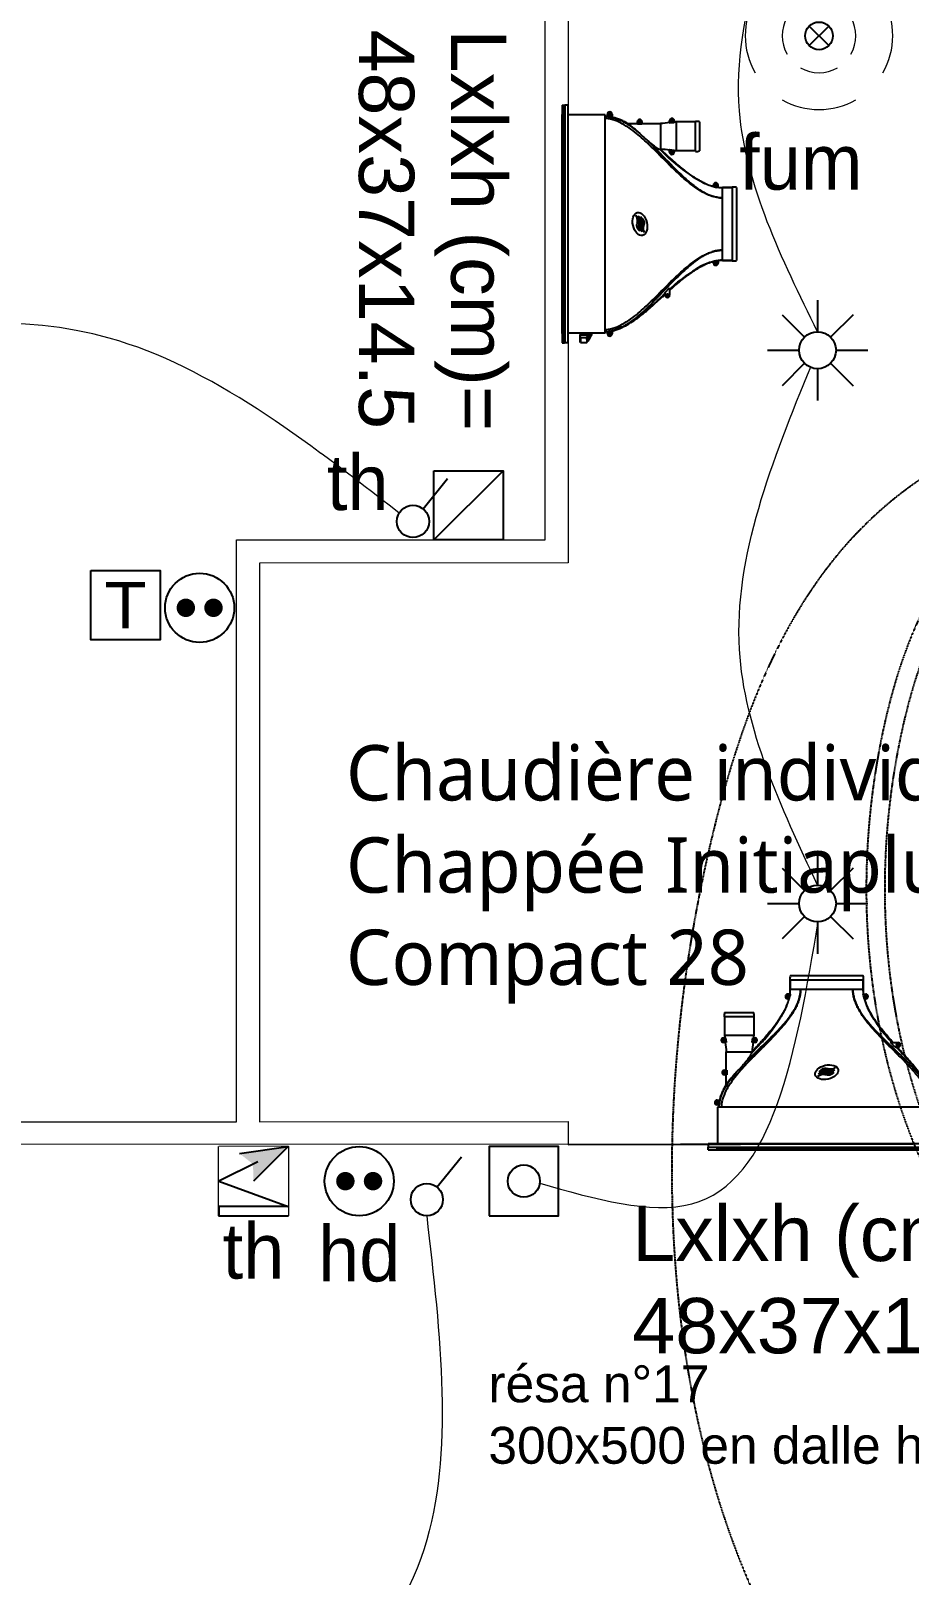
# Model space of a CAD drawing. Header units: millimetres. Extents: x 449410 to 506007, y -379864 to -318775.
# Drawn here: x 464091 to 465997, y -335628 to -332279 of the extents above; entities that cross this region are included whole.
import ezdxf
from ezdxf import colors
from ezdxf.entities.mleader import LeaderData, LeaderLine
from ezdxf.math import Vec2, Vec3

# ---------------------------------------------------------------- set-up
doc = ezdxf.new("R2010")
doc.units = ezdxf.units.MM
doc.set_wipeout_variables(frame=1)
doc.linetypes.add('prlm_ef', pattern=[0.165, 0.1, -0.065])
for name, color, linetype in [('_GAZELEC-EAU CHAUDE', 1, 'Continuous'), ('prlm-CHAUFF', 30, 'Continuous'), ('prlm-EAU-EF', 161, 'Continuous'), ('prlm-ELEC-CFA', 181, 'Continuous'), ('prlm-ELEC-CFO', 201, 'Continuous'), ('prlm-ELEC-SSI', 230, 'Continuous')]:
    doc.layers.add(name, color=color, linetype=linetype)
doc.layers.add('_GAZELEC-RESERVATION', color=1, linetype='Continuous', lineweight=18)
doc.layers.add('prlm-xpoly', color=7, linetype='Continuous', plot=False)
doc.styles.add('prlm-chauff', font='trebucbi.ttf', dxfattribs={"height": 18})
doc.styles.add('prlm-elec-cfa', font='comic.ttf', dxfattribs={"height": 12})
doc.styles.add('prlm-elec-cfo', font='comic.ttf', dxfattribs={"height": 12})
doc.styles.add('prlm-elec-ssi', font='comic.ttf', dxfattribs={"height": 12})
doc.styles.get("Standard").update_dxf_attribs({"font": 'arial.ttf'})

# ---------------------------------------------------------------- blocks, each defined once
blk = doc.blocks.new('xi.fum')
at = {"color": 0}
blk.add_wipeout([(-10.61, -10.61), (-15, 0), (-10.61, 10.61), (0, 15), (10.61, 10.61), (15, 0), (10.61, -10.61), (0, -15)], dxfattribs=at).dxf.layer = 'prlm-ELEC-SSI'
at = {"layer": 'prlm-ELEC-SSI', "color": 0}
for points in [[(-2.12, 2.12), (2.12, -2.12)], [(2.12, 2.12), (-2.12, -2.12)]]:
    blk.add_lwpolyline(points, dxfattribs=at)
blk.add_circle((0, 0), 3, dxfattribs=at)
at = {"layer": 'prlm-ELEC-SSI', "color": 0, "lineweight": 13}
for radius, start, end in [(16, 60, 120), (16, 150, 210), (8, 60, 120), (16, 330, 30), (8, 150, 210), (8, 330, 30), (8, 240, 300), (16, 240, 300)]:
    blk.add_arc((0, 0), radius, start, end, dxfattribs=at)
blk = doc.blocks.new('xi.twintop')
at = {"layer": 'prlm-CHAUFF', "ltscale": 50}
for p, q in [((-8, 35.6), (8, 35.6)), ((-7.9, 36.5), (7.9, 36.5)), ((-7.9, 35.6), (-7.9, 33.5)), ((-7.9, 33.5), (-7.9, 35.6)), ((-5.67, 33.5), (-7.9, 33.5)), ((5.67, 33.5), (-5.67, 33.5)), ((7.9, 33.5), (5.67, 33.5)), ((7.9, 35.6), (7.9, 33.5)), ((7.9, 33.5), (7.9, 35.6)), ((-8.61, 31.95), (-8.61, 32.05)), ((-8.61, 32.05), (-8.51, 32.05)), ((-8.51, 31.95), (-8.61, 31.95)), ((-8.51, 32.16), (-8.41, 32.16)), ((-8.51, 32.05), (-8.51, 32.16)), ((-8.51, 31.84), (-8.51, 31.95)), ((-8.41, 31.84), (-8.51, 31.84)), ((-7.9, 32.5), (-8.46, 32.5)), ((-8.46, 31.5), (-8.16, 31.5)), ((-8.41, 32.16), (-8.41, 32.05)), ((-8.41, 32.05), (-8.3, 32.05)), ((-8.3, 31.95), (-8.41, 31.95)), ((-8.41, 31.95), (-8.41, 31.84)), ((-8.3, 32.05), (-8.3, 31.95)), ((-8.16, 31.5), (-7.95, 32.18)), ((-7.9, 32.5), (-7.95, 32.18)), ((7.95, 32.18), (7.9, 32.5)), ((7.9, 32.5), (8.46, 32.5)), ((8.16, 31.5), (7.95, 32.18)), ((8.46, 31.5), (8.16, 31.5)), ((8.3, 31.95), (8.3, 32.05)), ((8.3, 32.05), (8.41, 32.05)), ((8.41, 31.95), (8.3, 31.95)), ((8.41, 32.16), (8.51, 32.16)), ((8.41, 32.05), (8.41, 32.16)), ((8.41, 31.84), (8.41, 31.95)), ((8.51, 31.84), (8.41, 31.84)), ((8.51, 32.16), (8.51, 32.05)), ((8.51, 32.05), (8.61, 32.05)), ((8.61, 31.95), (8.51, 31.95)), ((8.51, 31.95), (8.51, 31.84)), ((8.61, 32.05), (8.61, 31.95)), ((-15.75, 27.6), (-22.25, 27.6)), ((-22.15, 28.5), (-15.85, 28.5)), ((-22.15, 27.6), (-22.15, 23.5)), ((-22.15, 27.6), (-22.15, 23.5)), ((-15.85, 27.6), (-15.85, 23.5)), ((-15.85, 27.6), (-15.85, 23.5)), ((-9.41, 28.48), (-9.41, 28.48)), ((9.12, 29.02), (9.09, 29.02)), ((9.41, 28.48), (9.38, 28.48)), ((-15.85, 23.5), (-22.15, 23.5)), ((-22.56, 22.55), (-22.45, 22.55)), ((-22.56, 22.45), (-22.56, 22.55)), ((-22.45, 22.45), (-22.56, 22.45)), ((-22.45, 22.66), (-22.35, 22.66)), ((-22.45, 22.55), (-22.45, 22.66)), ((-22.45, 22.34), (-22.45, 22.45)), ((-22.35, 22.34), (-22.45, 22.34)), ((-22.4, 23), (-21.97, 23)), ((-21.85, 22), (-22.4, 22)), ((-22.35, 22.66), (-22.35, 22.55)), ((-22.35, 22.55), (-22.24, 22.55)), ((-22.24, 22.45), (-22.35, 22.45)), ((-22.35, 22.45), (-22.35, 22.34)), ((-22.24, 22.55), (-22.24, 22.45)), ((-21.97, 23), (-21.85, 22.06)), ((-21.85, 22.06), (-21.85, 22)), ((-16.2, 19.84), (-14.13, 22)), ((-14.13, 22), (-16.2, 19.84)), ((-16.15, 22.06), (-16.03, 23)), ((-16.15, 22), (-16.15, 22.06)), ((-15.6, 22), (-16.15, 22)), ((-16.03, 23), (-15.6, 23)), ((-15.76, 22.45), (-15.76, 22.55)), ((-15.76, 22.55), (-15.65, 22.55)), ((-15.65, 22.45), (-15.76, 22.45)), ((-15.65, 22.66), (-15.55, 22.66)), ((-15.65, 22.55), (-15.65, 22.66)), ((-15.65, 22.34), (-15.65, 22.45)), ((-15.55, 22.34), (-15.65, 22.34)), ((-15.55, 22.66), (-15.55, 22.55)), ((-15.55, 22.55), (-15.44, 22.55)), ((-15.55, 22.45), (-15.55, 22.34)), ((-15.44, 22.45), (-15.55, 22.45)), ((-15.44, 22.55), (-15.44, 22.45)), ((14.83, 21), (13.83, 22)), ((13.83, 22), (15.44, 22)), ((15.44, 21), (14.83, 21)), ((15.28, 21.45), (15.28, 21.55)), ((15.28, 21.55), (15.39, 21.55)), ((15.39, 21.45), (15.28, 21.45)), ((15.39, 21.66), (15.49, 21.66)), ((15.39, 21.55), (15.39, 21.66)), ((15.39, 21.34), (15.39, 21.45)), ((15.49, 21.34), (15.39, 21.34)), ((15.49, 21.66), (15.49, 21.55)), ((15.49, 21.55), (15.6, 21.55)), ((15.49, 21.45), (15.49, 21.34)), ((15.6, 21.45), (15.49, 21.45)), ((15.6, 21.55), (15.6, 21.45)), ((-21.8, 20), (-16.2, 20)), ((-21.8, 16), (-21.8, 20)), ((-21.8, 16), (-21.8, 20)), ((-16.2, 19.84), (-16.2, 20)), ((-16.2, 19.84), (-16.2, 20)), ((-22.36, 15.45), (-22.36, 15.55)), ((-22.36, 15.55), (-22.25, 15.55)), ((-22.25, 15.45), (-22.36, 15.45)), ((-22.25, 15.66), (-22.15, 15.66)), ((-22.25, 15.55), (-22.25, 15.66)), ((-22.25, 15.34), (-22.25, 15.45)), ((-22.15, 15.34), (-22.25, 15.34)), ((-22.2, 16), (-21.65, 16)), ((-21.65, 15), (-22.2, 15)), ((-22.15, 15.66), (-22.15, 15.55)), ((-22.15, 15.55), (-22.04, 15.55)), ((-22.15, 15.45), (-22.15, 15.34)), ((-22.04, 15.45), (-22.15, 15.45)), ((-22.04, 15.55), (-22.04, 15.45)), ((-21.8, 12.88), (-21.8, 15)), ((-21.8, 12.88), (-21.8, 15)), ((-21.65, 16), (-21.65, 15)), ((-23.96, 8.95), (-23.96, 9.05)), ((-23.96, 9.05), (-23.85, 9.05)), ((-23.85, 8.95), (-23.96, 8.95)), ((-23.85, 9.16), (-23.75, 9.16)), ((-23.85, 9.05), (-23.85, 9.16)), ((-23.85, 8.84), (-23.85, 8.95)), ((-23.75, 8.84), (-23.85, 8.84)), ((-23.8, 9.5), (-23.19, 9.5)), ((-23.36, 8.5), (-23.8, 8.5)), ((-23.75, 9.16), (-23.75, 9.05)), ((-23.75, 9.05), (-23.64, 9.05)), ((-23.75, 8.95), (-23.75, 8.84)), ((-23.64, 8.95), (-23.75, 8.95)), ((23.7, 8), (-23.7, 8)), ((-23.7, 8), (-23.7, 0)), ((-23.64, 9.05), (-23.64, 8.95)), ((-23.36, 8.42), (-23.36, 8.5)), ((23.19, 9.5), (23.8, 9.5)), ((23.36, 8.42), (23.36, 8.5)), ((23.8, 8.5), (23.36, 8.5)), ((23.64, 8.95), (23.64, 9.05)), ((23.64, 9.05), (23.75, 9.05)), ((23.75, 8.95), (23.64, 8.95)), ((23.7, 8), (23.7, 0)), ((23.75, 9.16), (23.85, 9.16)), ((23.75, 9.05), (23.75, 9.16)), ((23.75, 8.84), (23.75, 8.95)), ((23.85, 8.84), (23.75, 8.84)), ((23.85, 9.16), (23.85, 9.05)), ((23.85, 9.05), (23.96, 9.05)), ((23.85, 8.95), (23.85, 8.84)), ((23.96, 8.95), (23.85, 8.95)), ((23.96, 9.05), (23.96, 8.95)), ((24.18, 4.47), (23.7, 4.81)), ((24.06, 4.42), (23.7, 4.66)), ((24.06, 2.6), (24.06, 4.42)), ((24.64, 4.04), (24.06, 4.42)), ((24.2, 4.46), (24.18, 4.47)), ((24.54, 4.24), (24.2, 4.46)), ((24.35, 4.85), (24.33, 4.89)), ((24.35, 4.36), (24.35, 4.85)), ((24.35, 4.85), (24.36, 4.85)), ((24.41, 4.79), (24.43, 4.83)), ((24.41, 4.79), (24.41, 4.32)), ((25.01, 4.43), (24.41, 4.79)), ((24.43, 4.83), (25.04, 4.47)), ((24.64, 4.04), (24.72, 4.01)), ((24.64, 2.6), (24.64, 4.04)), ((24.72, 4.01), (24.72, 2.65)), ((25.04, 4.47), (25.01, 4.43)), ((25.01, 4.25), (25.01, 4.43)), ((25.02, 4.42), (25.01, 4.43)), ((25.06, 4.46), (25.02, 4.42)), ((25.02, 4.42), (25.02, 4.25)), ((25.28, 4.25), (25.02, 4.42)), ((25.04, 4.47), (25.06, 4.46)), ((25.06, 4.46), (25.39, 4.24)), ((25.71, 2.65), (25.71, 4.01)), ((-25.75, 0), (-25.75, -0.73)), ((25.75, 0), (-25.75, 0)), ((23.7, 2.6), (24.06, 2.6)), ((23.7, 2.57), (23.73, 2.6)), ((23.79, 2.6), (23.88, 2.51)), ((23.88, 2.51), (23.97, 2.6)), ((24.04, 2.6), (24.13, 2.51)), ((24.64, 2.6), (24.06, 2.6)), ((24.13, 2.51), (24.22, 2.6)), ((24.18, 2.56), (24.24, 2.51)), ((24.24, 2.51), (24.3, 2.58)), ((24.28, 2.6), (24.37, 2.51)), ((24.37, 2.51), (24.46, 2.6)), ((24.42, 2.57), (24.48, 2.51)), ((24.48, 2.51), (24.56, 2.58)), ((24.54, 2.6), (24.63, 2.51)), ((24.63, 2.51), (24.72, 2.6)), ((24.72, 2.65), (24.64, 2.6)), ((24.64, 2.6), (24.64, 2.6)), ((25.66, 2.6), (24.64, 2.6)), ((24.7, 2.58), (24.77, 2.51)), ((24.72, 2.65), (25.71, 2.65)), ((24.73, 2.6), (24.82, 2.51)), ((24.77, 2.51), (24.79, 2.53)), ((24.82, 2.51), (24.91, 2.6)), ((24.9, 2.59), (24.98, 2.51)), ((24.98, 2.51), (25.07, 2.6)), ((25.02, 2.54), (25.05, 2.51)), ((25.05, 2.51), (25.09, 2.55)), ((25.06, 2.58), (25.13, 2.51)), ((25.13, 2.51), (25.22, 2.6)), ((25.19, 2.57), (25.25, 2.51)), ((25.25, 2.51), (25.34, 2.6)), ((25.27, 2.53), (25.29, 2.51)), ((25.29, 2.51), (25.32, 2.54)), ((25.31, 2.56), (25.36, 2.51)), ((25.36, 2.51), (25.45, 2.6)), ((25.4, 2.55), (25.44, 2.51)), ((25.44, 2.51), (25.53, 2.6)), ((25.48, 2.54), (25.51, 2.51)), ((25.51, 2.51), (25.6, 2.6)), ((25.53, 2.53), (25.55, 2.51)), ((25.55, 2.51), (25.64, 2.6)), ((25.71, 2.65), (25.66, 2.6)), ((25.66, 2.6), (25.66, 2.6)), ((25.75, 0), (25.75, -0.73)), ((-25.75, -0.81), (-25.75, -0.73)), ((-25.75, -0.73), (25.75, -0.73)), ((-25.75, -1.3), (-25.75, -0.81)), ((25.75, -0.81), (-25.75, -0.81)), ((-25.75, -1.3), (25.75, -1.3)), ((23.75, -0.99), (-23.75, -0.99)), ((-23.75, -1.06), (-23.75, -0.99)), ((-23.55, -0.99), (-23.75, -1.06)), ((-23.75, -1.06), (23.75, -1.06)), ((23.75, -1.11), (-23.75, -1.11)), ((-23.75, -1.16), (-23.75, -1.11)), ((-23.59, -1.11), (-23.75, -1.16)), ((-23.75, -1.16), (23.75, -1.16)), ((23.75, -1.2), (-23.75, -1.2)), ((-23.75, -1.23), (-23.75, -1.2)), ((-23.64, -1.2), (-23.75, -1.23)), ((-23.75, -1.23), (23.75, -1.23)), ((23.75, -1.26), (-23.75, -1.26)), ((-23.75, -1.28), (-23.75, -1.26)), ((-23.68, -1.26), (-23.75, -1.28)), ((-23.75, -1.28), (23.75, -1.28)), ((23.75, -1.29), (-23.75, -1.29)), ((-23.75, -1.3), (-23.75, -1.29)), ((-23.73, -1.29), (-23.75, -1.3)), ((-23.75, -1.3), (23.75, -1.3)), ((23.75, -1.06), (23.55, -0.99)), ((23.75, -1.16), (23.59, -1.11)), ((23.75, -1.23), (23.64, -1.2)), ((23.75, -1.28), (23.68, -1.26)), ((23.75, -1.3), (23.73, -1.29)), ((23.75, -0.99), (23.75, -1.06)), ((23.75, -1.11), (23.75, -1.16)), ((23.75, -1.2), (23.75, -1.23)), ((23.75, -1.26), (23.75, -1.28)), ((23.75, -1.29), (23.75, -1.3)), ((25.75, -0.73), (25.75, -0.81)), ((25.75, -1.3), (25.75, -0.81))]:
    blk.add_line(p, q, dxfattribs=at)
for centre, radius in [((-8.46, 32), 0.3), ((-8.46, 32), 0.25), ((8.46, 32), 0.3), ((8.46, 32), 0.25), ((-22.4, 22.5), 0.3), ((-22.4, 22.5), 0.25), ((-15.6, 22.5), 0.3), ((-15.6, 22.5), 0.25), ((15.44, 21.5), 0.3), ((15.44, 21.5), 0.25), ((-22.2, 15.5), 0.3), ((-22.2, 15.5), 0.25), ((-23.8, 9), 0.3), ((-23.8, 9), 0.25), ((23.8, 9), 0.3), ((23.8, 9), 0.25)]:
    blk.add_circle(centre, radius, dxfattribs=at)
for centre, radius, start, end in [((-6.01, 35.83), 2, 160.5755, 186.7441), ((-6.01, 35.83), 2, 160.5755, 186.7441), ((-15.67, 33.51), 7.77, 352.5456, 359.9423), ((-15.72, 33.51), 7.82, 352.5763, 359.9264), ((-15.07, 33.49), 7.17, 353.9053, 0.1157), ((15.11, 33.49), 7.25, 179.9215, 187.8382), ((6.01, 35.83), 2, 353.2559, 19.4245), ((6.01, 35.83), 2, 353.2559, 19.4245), ((15.67, 33.51), 7.77, 180.0577, 187.4544), ((15.72, 33.51), 7.82, 180.0736, 187.4237), ((-19.51, 34.47), 11.74, 332.3321, 345.441), ((-19.16, 34.32), 11.35, 332.1374, 345.6929), ((-8.46, 32), 0.5, 90, 270), ((-15.07, 33.49), 7.17, 352.0923, 353.5448), ((21.1, 34.98), 13.43, 192.9954, 216.0824), ((19.16, 34.32), 11.35, 194.4106, 207.8626), ((8.46, 32), 0.5, 270, 90), ((-20.26, 27.83), 2, 160.5755, 186.7441), ((-20.26, 27.83), 2, 160.5755, 186.7441), ((-17.74, 27.83), 2, 353.2559, 19.4245), ((-17.74, 27.83), 2, 353.2559, 19.4245), ((-43.13, 48.06), 39, 319.3887, 329.86), ((-43.13, 48.06), 39, 319.3887, 329.8601), ((-26.92, 38.17), 20.01, 331.0483, 332.7983), ((-26.92, 38.17), 20.01, 331.0482, 332.7982), ((26.92, 38.17), 20.01, 207.2018, 208.9518), ((43.13, 48.06), 39, 210.1399, 220.6113), ((43.13, 48.06), 39, 212.5506, 220.6113), ((-22.4, 22.5), 0.5, 90, 270), ((-15.6, 22.5), 0.5, 270, 90), ((-22.51, 30.1), 11.66, 315.9701, 320.4245), ((-22.76, 30.33), 11.99, 316.0326, 320.3619), ((22.51, 30.1), 11.66, 219.5755, 224.0299), ((22.76, 30.33), 11.99, 219.6381, 223.9674), ((15.44, 21.5), 0.5, 270, 90), ((-44.74, 40.05), 35.1, 315.7111, 319.5265), ((-22.2, 15.5), 0.5, 90, 270), ((-2.48, -0.77), 23.65, 136.4099, 144.7501), ((-23.8, 9), 0.5, 90, 270), ((-11.41, 6.64), 12.12, 163.7263, 166.3852), ((23.8, 9), 0.5, 270, 90), ((17.64, -7.23), 13.85, 61.9182, 64.0515), ((17.76, -6.88), 13.43, 62.115, 63.7632), ((18.29, -6.04), 12.5, 61.3177, 61.5903), ((24.75, 5.45), 0.703, 233.033, 242.9325), ((24.72, 5.11), 0.448, 214.6713, 225.4982), ((25.88, 4.92), 0.836, 234.1326, 239.2425), ((18.29, -6.04), 12.5, 53.7494, 55.0637)]:
    blk.add_arc(centre, radius, start, end, dxfattribs=at)
blk.add_ellipse((0, 15.55), major_axis=(2.49, 0.57), ratio=0.600775, dxfattribs=at)
for points, knots in [([(-5.67, 33.5), (-5.67, 33.33), (-5.68, 33.16), (-5.7, 32.82), (-5.72, 32.65), (-5.8, 32.15), (-5.87, 31.82), (-6.05, 31.16), (-6.16, 30.84), (-6.41, 30.21), (-6.55, 29.9), (-7, 29), (-7.34, 28.43), (-8.08, 27.34), (-8.47, 26.81), (-9.69, 25.27), (-10.57, 24.3), (-12.38, 22.39), (-13.32, 21.46), (-15.19, 19.6), (-16.12, 18.67), (-17.95, 16.77), (-18.84, 15.8), (-20.08, 14.27), (-20.47, 13.75), (-21.03, 12.94), (-21.21, 12.66), (-21.55, 12.09), (-21.72, 11.8), (-22.17, 10.91), (-22.43, 10.31), (-22.7, 9.36), (-22.77, 9.03), (-22.86, 8.47), (-22.88, 8.24), (-22.89, 8)], [0, 0, 0, 0, 0.015625, 0.015625, 0.03125, 0.03125, 0.0625, 0.0625, 0.09375, 0.09375, 0.125, 0.125, 0.1875, 0.1875, 0.25, 0.25, 0.375, 0.375, 0.5, 0.5, 0.625, 0.625, 0.75, 0.75, 0.8125, 0.8125, 0.84375, 0.84375, 0.875, 0.875, 0.9375, 0.9375, 0.96875, 0.96875, 0.9907189, 0.9907189, 0.9907189, 0.9907189]), ([(-18.04, 17.26), (-16.85, 18.51), (-15.59, 19.7), (-13.1, 22.1), (-11.85, 23.3), (-10.07, 25.17), (-9.49, 25.81), (-8.39, 27.13), (-7.87, 27.82), (-7.16, 28.91), (-6.93, 29.29), (-6.52, 30.07), (-6.33, 30.48), (-6.02, 31.31), (-5.89, 31.74), (-5.76, 32.39), (-5.73, 32.61), (-5.69, 32.95), (-5.69, 33.06), (-5.67, 33.28), (-5.67, 33.39), (-5.67, 33.5)], [0, 0, 0, 0, 0.25, 0.25, 0.5, 0.5, 0.625, 0.625, 0.75, 0.75, 0.8125, 0.8125, 0.875, 0.875, 0.9375, 0.9375, 0.96875, 0.96875, 0.984375, 0.984375, 1, 1, 1, 1]), ([(5.67, 33.5), (5.67, 33.33), (5.68, 33.16), (5.71, 32.81), (5.73, 32.64), (5.81, 32.14), (5.88, 31.8), (6.08, 31.14), (6.2, 30.82), (6.47, 30.19), (6.62, 29.88), (7.1, 28.98), (7.46, 28.42), (8.23, 27.34), (8.65, 26.82), (9.93, 25.3), (10.84, 24.34), (12.72, 22.46), (13.69, 21.54), (15.61, 19.69), (16.57, 18.77), (18.43, 16.87), (19.34, 15.9), (20.59, 14.36), (20.99, 13.83), (21.55, 13), (21.73, 12.72), (22.07, 12.15), (22.24, 11.85), (22.69, 10.95), (22.94, 10.33), (23.21, 9.37), (23.28, 9.05), (23.36, 8.48), (23.38, 8.24), (23.39, 8)], [0, 0, 0, 0, 0.015625, 0.015625, 0.03125, 0.03125, 0.0625, 0.0625, 0.09375, 0.09375, 0.125, 0.125, 0.1875, 0.1875, 0.25, 0.25, 0.375, 0.375, 0.5, 0.5, 0.625, 0.625, 0.75, 0.75, 0.8125, 0.8125, 0.84375, 0.84375, 0.875, 0.875, 0.9375, 0.9375, 0.96875, 0.96875, 0.9908046, 0.9908046, 0.9908046, 0.9908046]), ([(22.89, 8), (22.88, 8.24), (22.86, 8.47), (22.77, 9.03), (22.7, 9.36), (22.43, 10.31), (22.17, 10.91), (21.72, 11.8), (21.55, 12.09), (21.21, 12.66), (21.03, 12.94), (20.47, 13.75), (20.08, 14.27), (18.84, 15.8), (17.95, 16.77), (16.12, 18.67), (15.18, 19.6), (13.32, 21.46), (12.38, 22.39), (10.57, 24.3), (9.69, 25.27), (8.47, 26.81), (8.08, 27.34), (7.34, 28.43), (7, 29), (6.55, 29.9), (6.41, 30.21), (6.16, 30.84), (6.05, 31.16), (5.87, 31.82), (5.79, 32.15), (5.72, 32.65), (5.7, 32.82), (5.68, 33.16), (5.67, 33.33), (5.67, 33.5)], [0.0092808, 0.0092808, 0.0092808, 0.0092808, 0.03125, 0.03125, 0.0625, 0.0625, 0.125, 0.125, 0.15625, 0.15625, 0.1875, 0.1875, 0.25, 0.25, 0.375, 0.375, 0.5, 0.5, 0.625, 0.625, 0.75, 0.75, 0.8125, 0.8125, 0.875, 0.875, 0.90625, 0.90625, 0.9375, 0.9375, 0.96875, 0.96875, 0.984375, 0.984375, 1, 1, 1, 1]), ([(-8.9, 29.46), (-9.06, 29.12), (-9.43, 28.41), (-10.08, 27.35), (-10.83, 26.27), (-11.65, 25.18), (-12.54, 24.1), (-13.65, 22.81), (-14.86, 21.46), (-15.81, 20.43), (-16.2, 20)], [0.1568082, 0.1568082, 0.1568082, 0.1568082, 0.2305418, 0.3149874, 0.4025619, 0.4929385, 0.5856877, 0.6803551, 0.8317746, 0.9509578, 0.9509578, 0.9509578, 0.9509578]), ([(14.38, 22), (14.06, 22.36), (13.37, 23.14), (12.33, 24.35), (11.38, 25.54), (10.58, 26.62), (9.93, 27.59), (9.37, 28.52), (9.05, 29.15), (8.91, 29.44)], [0.5730592, 0.5730592, 0.5730592, 0.5730592, 0.626259, 0.6884084, 0.7489718, 0.7930827, 0.8358988, 0.8773199, 0.9123747, 0.9123747, 0.9123747, 0.9123747]), ([(23.19, 9.5), (23.12, 9.79), (23.04, 10.07), (22.86, 10.64), (22.75, 10.92), (22.41, 11.74), (22.14, 12.27), (21.56, 13.3), (21.24, 13.8), (20.57, 14.77), (20.21, 15.25), (19.11, 16.65), (18.33, 17.54), (16.73, 19.29), (15.91, 20.15), (15.09, 21)], [0, 0, 0, 0, 0.0625, 0.0625, 0.125, 0.125, 0.25, 0.25, 0.375, 0.375, 0.5, 0.5, 0.75, 0.75, 1, 1, 1, 1]), ([(21.4, 13.55), (21.3, 13.71), (20.98, 14.2), (20.41, 15.02), (19.67, 15.99), (18.88, 16.96), (17.95, 18.04), (16.9, 19.22), (15.98, 20.24), (15.44, 20.84), (15.29, 21)], [0.1694223, 0.1694223, 0.1694223, 0.1694223, 0.1906001, 0.2339285, 0.2787061, 0.3247019, 0.3716424, 0.4351709, 0.4991397, 0.523565, 0.523565, 0.523565, 0.523565]), ([(-18.04, 17.26), (-17.81, 17.52), (-17.58, 17.79), (-17.17, 18.3), (-16.98, 18.55), (-16.64, 19.03), (-16.49, 19.25), (-16.32, 19.53), (-16.28, 19.62), (-16.22, 19.76), (-16.2, 19.81), (-16.2, 19.84)], [0, 0, 0, 0, 0.25, 0.25, 0.5, 0.5, 0.75, 0.75, 0.875, 0.875, 1, 1, 1, 1]), ([(-23.39, 8), (-23.38, 8.28), (-23.35, 8.55), (-23.25, 9.19), (-23.16, 9.55), (-22.84, 10.61), (-22.54, 11.29), (-21.83, 12.6), (-21.42, 13.22), (-20.56, 14.41), (-20.09, 14.98), (-19.62, 15.54)], [0.0331631, 0.0331631, 0.0331631, 0.0331631, 0.125, 0.125, 0.25, 0.25, 0.5, 0.5, 0.75, 0.75, 1, 1, 1, 1]), ([(-1.94, 14.63), (-1.21, 15.35), (-0.84, 15.44), (-0.45, 15.4), (0.16, 15.33), (0.81, 14.93), (1.54, 15.51)], [0, 0, 0, 0, 0.389075, 0.389075, 0.389075, 1, 1, 1, 1]), ([(-1.63, 15.67), (-0.9, 16.39), (-0.53, 16.49), (-0.14, 16.44), (0.47, 16.38), (1.12, 15.98), (1.85, 16.55)], [0, 0, 0, 0, 0.389075, 0.389075, 0.389075, 1, 1, 1, 1]), ([(-23.19, 9.5), (-23.12, 9.8), (-23.04, 10.09), (-22.9, 10.53), (-22.84, 10.67), (-22.74, 10.96), (-22.68, 11.1), (-22.5, 11.53), (-22.37, 11.8), (-22.1, 12.35), (-21.95, 12.61), (-21.8, 12.88)], [0, 0, 0, 0, 0.25, 0.25, 0.375, 0.375, 0.5, 0.5, 0.75, 0.75, 1, 1, 1, 1]), ([(-21.8, 12.88), (-21.96, 12.6), (-22.11, 12.32), (-22.4, 11.74), (-22.54, 11.45), (-22.78, 10.85), (-22.89, 10.55), (-23.01, 10.17), (-23.03, 10.1), (-23.05, 10.03)], [0, 0, 0, 0, 0.25, 0.25, 0.5, 0.5, 0.75, 0.75, 0.8062429, 0.8062429, 0.8062429, 0.8062429]), ([(24.24, 4.96), (24.23, 4.96), (24.23, 4.96), (24.22, 4.97), (24.2, 4.97), (24.19, 4.97), (24.18, 4.98), (24.16, 4.98), (24.15, 4.98), (24.13, 4.99), (24.11, 4.99), (24.09, 4.99), (24.08, 4.99), (24.05, 4.99), (24.02, 4.99), (23.98, 4.99), (23.93, 4.98), (23.89, 4.98), (23.84, 4.97), (23.78, 4.96), (23.74, 4.95), (23.71, 4.95), (23.7, 4.94)], [0.1059402, 0.1059402, 0.1059402, 0.1059402, 0.1359504, 0.1694868, 0.202886, 0.2361704, 0.2693627, 0.3024859, 0.3355633, 0.3686184, 0.401675, 0.434757, 0.4678887, 0.5010941, 0.5629781, 0.6246926, 0.6863942, 0.7482374, 0.8103737, 0.8729511, 0.9361135, 0.9654522, 0.9654522, 0.9654522, 0.9654522]), ([(23.7, 4.91), (23.71, 4.91), (23.72, 4.91), (23.74, 4.92), (23.78, 4.92), (23.81, 4.93), (23.83, 4.93), (23.86, 4.94), (23.89, 4.94), (23.92, 4.95), (23.94, 4.95), (23.97, 4.95), (23.99, 4.96), (24.02, 4.96), (24.04, 4.96), (24.06, 4.96), (24.08, 4.96), (24.11, 4.96), (24.14, 4.96), (24.18, 4.96), (24.21, 4.95), (24.24, 4.95), (24.26, 4.94), (24.28, 4.93), (24.3, 4.92), (24.32, 4.91), (24.33, 4.9), (24.33, 4.89)], [0.053874, 0.053874, 0.053874, 0.053874, 0.0607104, 0.0907643, 0.1206402, 0.1503557, 0.1799287, 0.2093776, 0.238721, 0.2679778, 0.2971672, 0.3263086, 0.3554219, 0.3845269, 0.4136437, 0.4427926, 0.4719939, 0.5012681, 0.5562327, 0.6110034, 0.6657154, 0.7205017, 0.7754929, 0.8308166, 0.8865967, 0.9429527, 1, 1, 1, 1]), ([(24.35, 4.85), (24.35, 4.86), (24.35, 4.86), (24.34, 4.87), (24.33, 4.88), (24.32, 4.88), (24.31, 4.89), (24.3, 4.89), (24.29, 4.9), (24.28, 4.9), (24.26, 4.91), (24.25, 4.91), (24.23, 4.91), (24.22, 4.92), (24.2, 4.92), (24.18, 4.92), (24.17, 4.92), (24.15, 4.92), (24.12, 4.92), (24.09, 4.92), (24.05, 4.92), (24, 4.92), (23.95, 4.91), (23.9, 4.9), (23.85, 4.89), (23.79, 4.88), (23.74, 4.87), (23.71, 4.86), (23.7, 4.86)], [0, 0, 0, 0, 0.0300773, 0.0600539, 0.0899314, 0.1197114, 0.1493956, 0.1789856, 0.2084831, 0.2378898, 0.2672073, 0.2964374, 0.3255817, 0.3546421, 0.3836203, 0.4125181, 0.4413372, 0.4700795, 0.4987468, 0.5532579, 0.6080368, 0.6630958, 0.7184471, 0.7741027, 0.8300742, 0.8863734, 0.9430116, 0.9677174, 0.9677174, 0.9677174, 0.9677174]), ([(24.65, 4.2), (24.65, 4.2), (24.64, 4.2), (24.64, 4.2), (24.63, 4.2), (24.63, 4.2), (24.62, 4.2), (24.61, 4.21), (24.6, 4.21), (24.59, 4.21), (24.58, 4.22), (24.55, 4.23), (24.54, 4.24), (24.54, 4.24)], [0, 0, 0, 0, 0.061789, 0.122374, 0.182441, 0.242697, 0.303842, 0.366548, 0.43144, 0.49908, 0.668346, 0.832646, 1, 1, 1, 1]), ([(25.45, 4.21), (25.44, 4.21), (25.44, 4.22), (25.43, 4.22), (25.41, 4.23), (25.4, 4.23), (25.39, 4.24), (25.37, 4.24), (25.36, 4.25), (25.34, 4.25), (25.32, 4.25), (25.3, 4.26), (25.29, 4.26), (25.27, 4.26), (25.24, 4.26), (25.22, 4.26), (25.2, 4.26), (25.17, 4.26), (25.13, 4.26), (25.08, 4.26), (25.03, 4.26), (24.97, 4.25), (24.91, 4.24), (24.85, 4.24), (24.79, 4.23), (24.72, 4.21), (24.67, 4.21), (24.65, 4.2)], [0.0304712, 0.0304712, 0.0304712, 0.0304712, 0.0599457, 0.0897682, 0.1195016, 0.1491541, 0.1787343, 0.2082505, 0.2377114, 0.2671256, 0.2965018, 0.3258487, 0.355175, 0.3844897, 0.4138015, 0.4431194, 0.4724522, 0.5018089, 0.5568669, 0.611863, 0.6668562, 0.7219052, 0.7770682, 0.8324028, 0.8879658, 0.9438132, 1, 1, 1, 1]), ([(25.71, 4.01), (25.69, 4.04), (25.65, 4.06), (25.55, 4.09), (25.48, 4.1), (25.35, 4.1), (25.31, 4.1), (25.21, 4.09), (25.16, 4.09), (24.98, 4.06), (24.86, 4.04), (24.72, 4.01)], [0, 0, 0, 0, 0.25, 0.25, 0.5, 0.5, 0.625, 0.625, 0.75, 0.75, 1, 1, 1, 1])]:
    blk.add_open_spline(points, degree=3, knots=knots, dxfattribs=at)
for points in [[(-22.15, 23.5), (-22.15, 23.33), (-22.14, 23.17), (-22.13, 23)], [(-22.15, 23.5), (-22.15, 23.33), (-22.14, 23.17), (-22.13, 23)], [(-15.85, 23.5), (-15.85, 23.33), (-15.86, 23.17), (-15.87, 23)], [(-15.85, 23.5), (-15.85, 23.33), (-15.86, 23.17), (-15.87, 23)], [(-22.01, 22), (-21.91, 21.33), (-21.8, 20.67), (-21.8, 20)], [(-22.01, 22), (-21.91, 21.33), (-21.8, 20.67), (-21.8, 20)], [(-15.99, 22), (-16.09, 21.33), (-16.2, 20.67), (-16.2, 20)], [(-15.99, 22), (-16.09, 21.33), (-16.2, 20.67), (-16.2, 20)], [(-0.55, 15.04), (-0.94, 15.09), (-1.32, 14.99), (-1.94, 14.63)], [(-1.78, 15.16), (-1.06, 15.88), (-0.68, 15.97), (-0.29, 15.93)], [(-0.39, 15.58), (-0.78, 15.62), (-1.16, 15.52), (-1.78, 15.16)], [(-0.23, 16.09), (-0.63, 16.13), (-1.01, 16.03), (-1.63, 15.67)], [(1.54, 15.51), (0.72, 14.57), (0.07, 14.98), (-0.55, 15.04)], [(1.7, 16.04), (0.88, 15.1), (0.23, 15.51), (-0.39, 15.58)], [(-0.29, 15.93), (0.32, 15.87), (0.96, 15.47), (1.7, 16.04)], [(1.85, 16.55), (1.03, 15.62), (0.38, 16.02), (-0.23, 16.09)], [(-23.19, 9.5), (-23.26, 9.17), (-23.32, 8.84), (-23.36, 8.5)], [(23.36, 8.5), (23.32, 8.84), (23.26, 9.17), (23.19, 9.5)]]:
    blk.add_open_spline(points, degree=3, dxfattribs=at)
at = {"layer": 'prlm-CHAUFF', "ltscale": 50, "insert": (-42.19, -13.41), "char_height": 12, "width": 139.7925, "attachment_point": 1}
blk.add_mtext('Lxlxh (cm)= 48x37x14.5', dxfattribs=at)
blk = doc.blocks.new('xi.th-ch')
at = {"layer": 'prlm-CHAUFF', "color": 0, "linetype": 'ByBlock', "lineweight": -2, "flags": 128}
blk.add_lwpolyline([(-7.5, 7.5), (7.5, 7.5), (7.5, -7.5), (-7.5, -7.5)], close=True, dxfattribs=at)
at = {"layer": 'prlm-CHAUFF', "color": 0}
blk.add_lwpolyline([(-7.5, -7.5), (7.5, 7.5)], dxfattribs=at)
blk = doc.blocks.new('xi.TH')
at = {"color": 0, "lineweight": 5}
blk.add_wipeout([(-7.5, -7.5), (7.5, -7.5), (7.5, 7.5), (-7.5, 7.5)], dxfattribs=at).dxf.layer = 'prlm-ELEC-CFA'
at = {"layer": 'prlm-ELEC-CFA', "lineweight": 5}
blk.add_hatch(color=0, dxfattribs=at).paths.add_polyline_path([(-3, 6), (-0.1, 3.7), (0, 0), (7.5, 7.5)])
at = {"layer": 'prlm-ELEC-CFA', "color": 0}
for points in [[(-3, 6), (7.5, 7.5), (0, 0)], [(0.95, 4.23), (-7.5, 0), (7.5, -5.5), (-7.5, -5.5), (-7.5, -7.5), (7.5, -7.5)]]:
    blk.add_lwpolyline(points, dxfattribs=at)
blk = doc.blocks.new('xi.PCHD')
at = {"color": 0, "lineweight": 5}
blk.add_wipeout([(-7.5, -7.5), (7.5, -7.5), (7.5, 7.5), (-7.5, 7.5)], dxfattribs=at).dxf.layer = 'prlm-ELEC-CFO'
at = {"layer": 'prlm-ELEC-CFO', "color": 0, "linetype": 'ByBlock', "lineweight": 5, "const_width": 2}
for points in [[(-4, 0, 1), (-2, 0, 1)], [(2, 0, 1), (4, 0, 1)]]:
    blk.add_lwpolyline(points, format="xyb", close=True, dxfattribs=at)
at = {"layer": 'prlm-ELEC-CFO', "color": 0, "linetype": 'ByBlock', "lineweight": -2}
blk.add_circle((0, 0), 7.5, dxfattribs=at)
blk = doc.blocks.new('xi.SA')
at = {"layer": 'prlm-ELEC-CFO', "color": 0}
blk.add_lwpolyline([(0.2, -1.28), (5.5, 5.28)], dxfattribs=at)
blk.add_circle((-2, -4), 3.5, dxfattribs=at)
blk = doc.blocks.new('xi.BP')
at = {"layer": 'prlm-ELEC-CFO', "color": 0, "flags": 128}
blk.add_lwpolyline([(-7.5, -7.5), (7.5, -7.5), (7.5, 7.5), (-7.5, 7.5)], close=True, dxfattribs=at)
at = {"layer": 'prlm-ELEC-CFO', "color": 0}
blk.add_circle((0, 0), 3.5, dxfattribs=at)
blk = doc.blocks.new('xi.SPOT')
at = {"color": 0, "lineweight": 5}
blk.add_wipeout([(-4, 0), (-2.83, -2.83), (0, -4), (2.83, -2.83), (4, 0), (2.83, 2.83), (0, 4), (-2.83, 2.83)], dxfattribs=at).dxf.layer = 'prlm-ELEC-CFO'
at = {"layer": 'prlm-ELEC-CFO', "color": 0, "linetype": 'ByBlock', "lineweight": -2, "flags": 128}
for points in [[(0, 10.88), (0, 4)], [(-7.69, 7.69), (-2.83, 2.83)], [(7.69, 7.69), (2.83, 2.83)], [(-10.88, 0), (-4, 0)], [(4, 0), (10.88, 0)], [(-2.83, -2.83), (-7.69, -7.69)], [(2.83, -2.83), (7.69, -7.69)], [(0, -4), (0, -10.88)]]:
    blk.add_lwpolyline(points, dxfattribs=at)
at = {"layer": 'prlm-ELEC-CFO', "color": 0, "linetype": 'ByBlock', "lineweight": -2}
blk.add_circle((0, 0), 4, dxfattribs=at)
blk = doc.blocks.new('xi.TEL')
at = {"layer": 'prlm-ELEC-CFA', "color": 0, "linetype": 'ByBlock', "lineweight": -2, "flags": 128}
blk.add_lwpolyline([(-7.5, 7.5), (7.5, 7.5), (7.5, -7.5), (-7.5, -7.5)], close=True, dxfattribs=at)
at = {"layer": 'prlm-ELEC-CFA', "color": 0, "linetype": 'ByBlock', "insert": (0, 0), "char_height": 10, "width": 11.36, "attachment_point": 5}
blk.add_mtext('{\\fVerdana|b0|i0|c0|p34;T}', dxfattribs=at)
blk = doc.blocks.new('xi.PC')
at = {"color": 0, "lineweight": 5}
blk.add_wipeout([(-7.5, -7.5), (7.5, -7.5), (7.5, 7.5), (-7.5, 7.5)], dxfattribs=at).dxf.layer = 'prlm-ELEC-CFO'
at = {"layer": 'prlm-ELEC-CFO', "color": 0, "linetype": 'ByBlock', "lineweight": 5, "const_width": 2}
for points in [[(-4, 0, 1), (-2, 0, 1)], [(2, 0, 1), (4, 0, 1)]]:
    blk.add_lwpolyline(points, format="xyb", close=True, dxfattribs=at)
at = {"layer": 'prlm-ELEC-CFO', "color": 0, "linetype": 'ByBlock', "lineweight": -2}
blk.add_circle((0, 0), 7.5, dxfattribs=at)

msp = doc.modelspace()

# ---------------------------------------------------------------- linework, layer by layer
at = {"layer": 'prlm-ELEC-CFO', "lineweight": 13}
for points in [[(465797.932, -334131.695), (465628.518, -333620.917), (465783.789, -333005.837)], [(465195.258, -334778.525), (465524.779, -334823.272), (465799.427, -334211.667)]]:
    msp.add_spline(points, degree=3, dxfattribs=at)
at = {"layer": 'prlm-xpoly', "lineweight": 0}
for points in [[(465256.987, -334694.863), (466378.675, -334693.164), (466378.794, -332452.164), (467828.003, -332452.164), (467827.973, -330998.743), (465256.935, -330998.156), (465256.983, -333432.864), (464587.318, -333433.113), (464587.319, -334644.863), (465256.987, -334644.846)], [(460982.828, -334644.863), (464537.318, -334644.863), (464537.318, -333383.133), (465206.983, -333382.873), (465206.98, -332247.851), (460982.822, -332247.851)], [(460982.828, -334694.863), (460982.802, -338532.697), (467758.771, -338532.698), (467758.771, -334693.164)]]:
    msp.add_lwpolyline(points, close=True, dxfattribs=at)

# ---------------------------------------------------------------- block references
at = {"layer": 'prlm-CHAUFF', "xscale": 10, "yscale": 10, "zscale": 10}
for p in [(465040.538, -333307.909), (464574.061, -334773.962)]:
    msp.add_blockref('xi.th-ch', p, dxfattribs=at)
at = {"layer": 'prlm-CHAUFF', "ltscale": 50, "xscale": 10, "yscale": 10, "zscale": 10}
msp.add_blockref('xi.twintop', (465817.808, -334693.115), dxfattribs=at)
at = {"layer": 'prlm-ELEC-CFA', "xscale": 10, "yscale": 10, "zscale": 10}
msp.add_blockref('xi.TEL', (464296.269, -333524.462), dxfattribs=at)
at = {"layer": 'prlm-ELEC-CFO', "xscale": 10, "yscale": 10, "zscale": 10}
msp.add_blockref('xi.BP', (465160.576, -334773.815), dxfattribs=at)

# ---------------------------------------------------------------- leaders
at = {"layer": '_GAZELEC-RESERVATION', "color": 6}
ml = msp.add_multileader_mtext('Standard', dxfattribs=at)
ml.set_content('résa n°17\\P300x500 en dalle haute', color=6)
ml.set_leader_properties()
ml.build(insert=Vec2(0, 0))
ml.multileader.update_dxf_attribs({"has_text_frame": 1, "arrow_head_size": 80, "scale": 20})
ctx = ml.context
ctx.base_point, ctx.scale, ctx.char_height, ctx.arrow_head_size, ctx.landing_gap_size, ctx.plane_origin = Vec3(465043.747, -335214.172), 20, 80, 80, 40, Vec3(459502.823, -335015.795)
notes = []
notes.append((ctx, [(0, (1, 1, 0), (466366.334, -335214.172), (-1, 0), 89.845, [(0, [(466774.79, -334534.595)], 0, [])])]))
ctx.mtext.insert, ctx.mtext.width, ctx.mtext.flow_direction = Vec3(465083.747, -335173.463), 1568.85041, 5
for ctx, leaders in notes:
    for number, flags, end, landing, length, lines in leaders:
        leader = LeaderData()
        leader.index, (leader.has_last_leader_line, leader.has_dogleg_vector, leader.attachment_direction) = number, flags
        leader.last_leader_point, leader.dogleg_vector, leader.dogleg_length = Vec3(end), Vec3(landing), length
        for number, points, colour, breaks in lines:
            line = LeaderLine()
            line.index, line.vertices, line.color, line.breaks = number, Vec3.list(points), colors.encode_raw_color(colour), breaks
            leader.lines.append(line)
        ctx.leaders.append(leader)

# ---------------------------------------------------------------- next in the draw order: block references
at = {"layer": 'prlm-ELEC-CFO', "xscale": 10, "yscale": 10, "zscale": 10}
for name, p in [('xi.PC', (464457.318, -333530.312)), ('xi.SPOT', (465797.932, -334171.695))]:
    msp.add_blockref(name, p, dxfattribs=at)
at = {"layer": 'prlm-ELEC-SSI', "xscale": 10, "yscale": 10, "zscale": 10}
msp.add_blockref('xi.fum', (465801.025, -332289.697), dxfattribs=at)

# ---------------------------------------------------------------- next in the draw order: texts
at = {"layer": 'prlm-CHAUFF', "lineweight": 20, "char_height": 120, "attachment_point": 5, "line_spacing_factor": 0.8, "style": 'prlm-elec-cfa', "bg_fill": 3, "box_fill_scale": 1.1, "bg_fill_color": 256, "bg_fill_transparency": 0}
for insert in [(464800.284, -333259.04), (464574.099, -334926.048)]:
    msp.add_mtext('th', dxfattribs=dict(at, insert=insert))
at = {"layer": 'prlm-ELEC-CFO', "lineweight": 20, "insert": (464803.496, -334932.226), "char_height": 120, "attachment_point": 5, "line_spacing_factor": 0.8, "style": 'prlm-elec-cfo', "bg_fill": 3, "box_fill_scale": 1.1, "bg_fill_color": 256, "bg_fill_transparency": 0}
msp.add_mtext('hd', dxfattribs=at)
at = {"layer": 'prlm-ELEC-SSI', "lineweight": 20, "insert": (465761.56, -332503.373), "char_height": 120, "attachment_point": 2, "line_spacing_factor": 0.8, "style": 'prlm-elec-ssi', "bg_fill": 3, "box_fill_scale": 0.95, "bg_fill_color": 256, "bg_fill_transparency": 0}
msp.add_mtext('fum', dxfattribs=at)

# ---------------------------------------------------------------- next in the draw order: linework, layer by layer
at = {"layer": '_GAZELEC-EAU CHAUDE', "linetype": 'prlm_ef'}
msp.add_spline([(467041.49, -334088.01), (467041.49, -333806.684), (466947.812, -333468.068), (466595.37, -333264.893), (466243.356, -333337.564), (465975.692, -333820.893), (466275.168, -335032.766), (467207.262, -335412.212), (467721.338, -335442.189)], degree=3, dxfattribs=at)
at = {"layer": 'prlm-EAU-EF', "linetype": 'prlm_ef'}
msp.add_open_spline([(467081.47, -334089.266), (467082.79, -334047.271), (467084.12, -334005.015), (467085.152, -333919.5), (467084.854, -333876.239), (467082.243, -333817.701), (467081.414, -333803.069), (467079.315, -333773.606), (467078.041, -333758.785), (467073.59, -333716.299), (467069.719, -333688.543), (467059.236, -333633.442), (467052.624, -333606.094), (467037.718, -333558.605), (467030.149, -333538.239), (467012.449, -333498.537), (467002.318, -333479.199), (466987.863, -333456.045), (466984.933, -333451.537), (466979.184, -333443.052), (466976.385, -333439.071), (466970.658, -333431.209), (466967.728, -333427.327), (466958.747, -333415.83), (466952.504, -333408.363), (466933.066, -333386.565), (466919.161, -333372.839), (466889.743, -333347.045), (466874.229, -333334.977), (466833.629, -333306.846), (466807.687, -333291.866), (466753.579, -333265.95), (466725.413, -333255.013), (466667.657, -333237.398), (466638.066, -333230.719), (466598.558, -333224.885), (466588.931, -333223.703), (466569.657, -333221.806), (466560.009, -333221.091), (466531.066, -333219.643), (466511.775, -333219.606), (466460.59, -333221.945), (466428.882, -333225.951), (466366.986, -333238.979), (466336.795, -333248.002), (466278.902, -333271.054), (466251.197, -333285.085), (466220.905, -333304.417), (466216.598, -333307.27), (466208.102, -333313.103), (466203.911, -333316.086), (466191.51, -333325.223), (466183.469, -333331.568), (466157.649, -333353.305), (466140.834, -333369.712), (466109.445, -333404.62), (466094.87, -333423.122), (466067.78, -333461.852), (466055.264, -333482.081), (466032.104, -333523.939), (466021.459, -333545.569), (466001.854, -333589.928), (465992.895, -333612.658), (465971.381, -333673.344), (465960.06, -333711.965), (465946.48, -333766.885), (465942.838, -333782.789), (465936.725, -333811.519), (465934.164, -333824.328), (465929.348, -333850.003), (465927.094, -333862.868), (465920.796, -333901.525), (465917.214, -333927.382), (465908.323, -334005.088), (465904.864, -334057.071), (465902.327, -334190.169), (465906.846, -334271.075), (465928.073, -334429.697), (465944.781, -334507.415), (465990.505, -334657.147), (466019.522, -334729.164), (466081.091, -334847.686), (466110.881, -334896.029), (466159.59, -334962.528), (466175.75, -334982.947), (466206.432, -335018.765), (466220.701, -335034.392), (466244.187, -335058.479), (466253.08, -335067.252), (466271.186, -335084.438), (466280.399, -335092.853), (466308.499, -335117.579), (466327.845, -335133.368), (466388.726, -335179.635), (466432.045, -335207.945), (466522.327, -335259.381), (466569.29, -335282.509), (466665.892, -335324.081), (466715.532, -335342.524), (466816.548, -335375.208), (466867.925, -335389.447), (467001.196, -335421.275), (467083.69, -335436.103), (467183.457, -335449.6), (467201.483, -335451.859), (467237.418, -335456.028), (467255.33, -335457.939), (467308.912, -335463.208), (467344.428, -335466.102), (467455.316, -335473.7), (467530.072, -335476.719), (467643.132, -335480.195), (467681.756, -335481.186), (467720.312, -335482.176)], degree=3, knots=[0, 0, 0, 0, 127.20807198, 127.20807198, 254.41614396, 254.41614396, 296.51630869, 296.51630869, 338.61647342, 338.61647342, 416.89649849, 416.89649849, 495.17652357, 495.17652357, 555.63865335, 555.63865335, 616.10078312, 616.10078312, 630.89467562, 630.89467562, 644.2485237, 644.2485237, 657.60237179, 657.60237179, 684.31006796, 684.31006796, 737.72546029, 737.72546029, 791.14085263, 791.14085263, 871.69447793, 871.69447793, 952.24810323, 952.24810323, 1032.80172853, 1032.80172853, 1058.64324498, 1058.64324498, 1084.48476144, 1084.48476144, 1136.16779434, 1136.16779434, 1222.3578727, 1222.3578727, 1308.54795106, 1308.54795106, 1394.73802942, 1394.73802942, 1409.22331996, 1409.22331996, 1423.7086105, 1423.7086105, 1452.67919157, 1452.67919157, 1519.40071213, 1519.40071213, 1586.12223268, 1586.12223268, 1652.84375323, 1652.84375323, 1719.56527379, 1719.56527379, 1786.28679434, 1786.28679434, 1894.56798411, 1894.56798411, 1938.40478655, 1938.40478655, 1973.56663333, 1973.56663333, 2008.72848012, 2008.72848012, 2079.05217369, 2079.05217369, 2219.69956083, 2219.69956083, 2440.15705222, 2440.15705222, 2660.61454361, 2660.61454361, 2881.072035, 2881.072035, 3045.6134367, 3045.6134367, 3121.74786154, 3121.74786154, 3183.73155411, 3183.73155411, 3220.3168146, 3220.3168146, 3256.90207509, 3256.90207509, 3330.07259607, 3330.07259607, 3480.80699956, 3480.80699956, 3631.54140305, 3631.54140305, 3782.27580654, 3782.27580654, 3933.01021003, 3933.01021003, 4170.20947066, 4170.20947066, 4222.65496963, 4222.65496963, 4275.1004686, 4275.1004686, 4379.99146653, 4379.99146653, 4604.17738411, 4604.17738411, 4721.04968831, 4721.04968831, 4721.04968831, 4721.04968831], dxfattribs=at)
at = {"layer": 'prlm-ELEC-CFO', "lineweight": 13}
for points in [[(465797.932, -332931.695), (465628.566, -332452.104), (465797.932, -331811.695)], [(464890.125, -333324.893), (464261.151, -332945.33), (463020.845, -333195.532)]]:
    msp.add_spline(points, degree=3, dxfattribs=at)

# ---------------------------------------------------------------- next in the draw order: block references
at = {"layer": 'prlm-CHAUFF', "ltscale": 50, "xscale": 10, "yscale": 10, "zscale": 10, "rotation": 269.9999999999966}
msp.add_blockref('xi.twintop', (465256.982, -332697.831), dxfattribs=at)
at = {"layer": 'prlm-ELEC-CFO', "xscale": 10, "yscale": 10, "zscale": 10}
for name, p in [('xi.SA', (464940.091, -333302.977)), ('xi.PCHD', (464803.456, -334773.905))]:
    msp.add_blockref(name, p, dxfattribs=at)

# ---------------------------------------------------------------- next in the draw order: texts
at = {"layer": 'prlm-CHAUFF', "insert": (464774.792, -333828.192), "char_height": 120, "width": 1804.18078, "attachment_point": 1, "style": 'prlm-chauff'}
msp.add_mtext('Chaudière individuelle Chappée Initiaplus Compact 28 ', dxfattribs=at)
at = {"layer": 'prlm-ELEC-CFA', "lineweight": 20, "insert": (464574.099, -334926.048), "char_height": 120, "attachment_point": 5, "line_spacing_factor": 0.8, "style": 'prlm-elec-cfa', "bg_fill": 3, "box_fill_scale": 1.1, "bg_fill_color": 256, "bg_fill_transparency": 0}
msp.add_mtext('th', dxfattribs=at)

# ---------------------------------------------------------------- next in the draw order: block references
at = {"layer": 'prlm-ELEC-CFA', "xscale": 10, "yscale": 10, "zscale": 10}
msp.add_blockref('xi.TH', (464574.061, -334773.962), dxfattribs=at)
at = {"layer": 'prlm-ELEC-CFO', "xscale": 10, "yscale": 10, "zscale": 10}
for name, p in [('xi.SPOT', (465797.932, -332971.695)), ('xi.SA', (464970.189, -334773.863))]:
    msp.add_blockref(name, p, dxfattribs=at)

# ---------------------------------------------------------------- next in the draw order: linework, layer by layer
at = {"layer": 'prlm-EAU-EF', "linetype": 'prlm_ef'}
msp.add_spline([(467119.432, -334111.776), (467119.432, -334028.926), (467110.337, -333794.61), (467058.834, -333465.893), (466934.204, -333279.88), (466603.594, -333116.172), (466275.272, -333133.912), (465933.871, -333319.186), (465568.051, -334030.302), (465972.618, -336125.359), (466800.263, -336544.098), (467746.658, -336552.369)], degree=3, dxfattribs=at)
at = {"layer": 'prlm-ELEC-CFO', "lineweight": 13}
msp.add_spline([(464949.908, -334848.862), (464944.129, -335571.051), (463546.378, -336387.219)], degree=3, dxfattribs=at)

doc.saveas('drawing.dxf')
